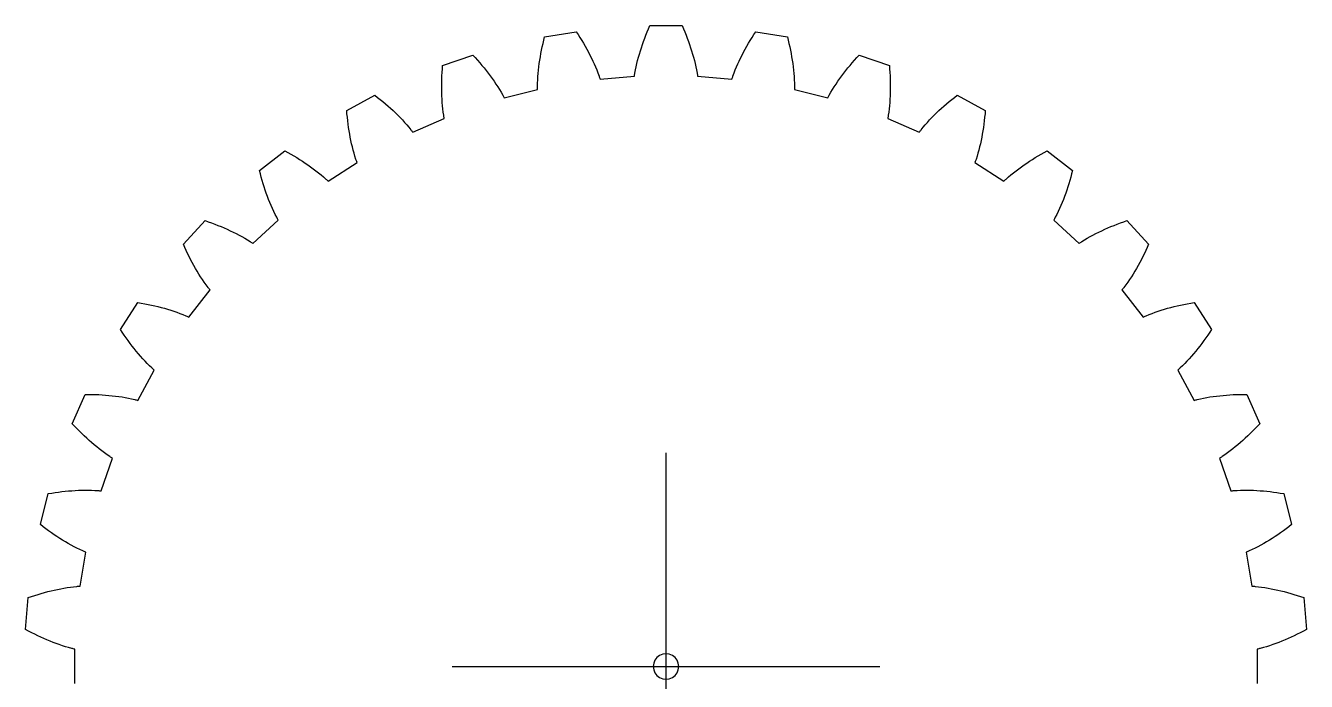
# Model space of a CAD drawing. Extents: x 0 to 50.3, y 0 to 50.3.
# Drawn here: x 0 to 50.3, y 24.6 to 50.3 of the extents above; entities that cross this region are included whole.
import ezdxf

# ---------------------------------------------------------------- set-up
doc = ezdxf.new("R2010")
doc.units = 0

msp = doc.modelspace()

# ---------------------------------------------------------------- linework, layer by layer
for p, q in [((24.46884, 50.17053), (24.52282, 50.29445)), ((24.52282, 50.29445), (25.77948, 50.29445)), ((25.77948, 50.29445), (25.83346, 50.17053)), ((20.32909, 49.5861), (20.36009, 49.71699)), ((20.36009, 49.71699), (20.39294, 49.84811)), ((20.39294, 49.84811), (21.63246, 50.05495)), ((21.63246, 50.05495), (21.70611, 49.9416)), ((21.70611, 49.9416), (21.77793, 49.82787)), ((21.77793, 49.82787), (21.84791, 49.71376)), ((24.2718, 49.67417), (24.31816, 49.79833)), ((24.31816, 49.79833), (24.36647, 49.92245)), ((24.36647, 49.92245), (24.41671, 50.04652)), ((24.41671, 50.04652), (24.46884, 50.17053)), ((25.83346, 50.17053), (25.88559, 50.04652)), ((25.88559, 50.04652), (25.93583, 49.92245)), ((25.93583, 49.92245), (25.98415, 49.79833)), ((25.98415, 49.79833), (26.0305, 49.67417)), ((28.4544, 49.71376), (28.52437, 49.82787)), ((28.52437, 49.82787), (28.5962, 49.9416)), ((28.5962, 49.9416), (28.66984, 50.05495)), ((28.66984, 50.05495), (29.90936, 49.84811)), ((29.90936, 49.84811), (29.94221, 49.71699)), ((29.94221, 49.71699), (29.97322, 49.5861)), ((20.24744, 49.19497), (20.27273, 49.32507)), ((20.27273, 49.32507), (20.29995, 49.45545)), ((20.29995, 49.45545), (20.32909, 49.5861)), ((21.84791, 49.71376), (21.91599, 49.59928)), ((21.91599, 49.59928), (21.98215, 49.48444)), ((21.98215, 49.48444), (22.04634, 49.36924)), ((22.04634, 49.36924), (22.10851, 49.25369)), ((22.10851, 49.25369), (22.1686, 49.13779)), ((24.10693, 49.17735), (24.14495, 49.30155)), ((24.14495, 49.30155), (24.18515, 49.42576)), ((24.18515, 49.42576), (24.22745, 49.54997)), ((24.22745, 49.54997), (24.2718, 49.67417)), ((26.0305, 49.67417), (26.07485, 49.54997)), ((26.07485, 49.54997), (26.11715, 49.42576)), ((26.11715, 49.42576), (26.15735, 49.30155)), ((26.15735, 49.30155), (26.19537, 49.17735)), ((28.1337, 49.13779), (28.19379, 49.25369)), ((28.19379, 49.25369), (28.25596, 49.36924)), ((28.25596, 49.36924), (28.32015, 49.48444)), ((28.32015, 49.48444), (28.38631, 49.59928)), ((28.38631, 49.59928), (28.4544, 49.71376)), ((29.97322, 49.5861), (30.00235, 49.45545)), ((30.00235, 49.45545), (30.02958, 49.32507)), ((30.02958, 49.32507), (30.05486, 49.19497)), ((16.38203, 48.59336), (16.39285, 48.7281)), ((16.39285, 48.7281), (17.58142, 49.13614)), ((17.58142, 49.13614), (17.67272, 49.03645)), ((17.67272, 49.03645), (17.76228, 48.93609)), ((17.76228, 48.93609), (17.85009, 48.83506)), ((17.85009, 48.83506), (17.93609, 48.73335)), ((17.93609, 48.73335), (18.02025, 48.63097)), ((20.16659, 48.67779), (20.18365, 48.80656)), ((20.18365, 48.80656), (20.20285, 48.93569)), ((20.20285, 48.93569), (20.22413, 49.06517)), ((20.22413, 49.06517), (20.24744, 49.19497)), ((22.1686, 49.13779), (22.22655, 49.02153)), ((22.22655, 49.02153), (22.28229, 48.90494)), ((22.28229, 48.90494), (22.33573, 48.78799)), ((22.33573, 48.78799), (22.38677, 48.6707)), ((23.97814, 48.68091), (24.00664, 48.80493)), ((24.00664, 48.80493), (24.03768, 48.92902)), ((24.03768, 48.92902), (24.07114, 49.05317)), ((24.07114, 49.05317), (24.10693, 49.17735)), ((26.19537, 49.17735), (26.23116, 49.05317)), ((26.23116, 49.05317), (26.26462, 48.92902)), ((26.26462, 48.92902), (26.29567, 48.80493)), ((26.29567, 48.80493), (26.32417, 48.68091)), ((27.91553, 48.6707), (27.96657, 48.78799)), ((27.96657, 48.78799), (28.02001, 48.90494)), ((28.02001, 48.90494), (28.07575, 49.02153)), ((28.07575, 49.02153), (28.1337, 49.13779)), ((30.05486, 49.19497), (30.07817, 49.06517)), ((30.07817, 49.06517), (30.09945, 48.93569)), ((30.09945, 48.93569), (30.11865, 48.80656)), ((30.11865, 48.80656), (30.13571, 48.67779)), ((32.28206, 48.63097), (32.36622, 48.73335)), ((32.36622, 48.73335), (32.45222, 48.83506)), ((32.45222, 48.83506), (32.54002, 48.93609)), ((32.54002, 48.93609), (32.62959, 49.03645)), ((32.62959, 49.03645), (32.72088, 49.13614)), ((32.72088, 49.13614), (33.90945, 48.7281)), ((33.90945, 48.7281), (33.92027, 48.59336)), ((16.36036, 48.19241), (16.36576, 48.32549)), ((16.36576, 48.32549), (16.37299, 48.45915)), ((16.37299, 48.45915), (16.38203, 48.59336)), ((18.02025, 48.63097), (18.10252, 48.5279)), ((18.10252, 48.5279), (18.18286, 48.42416)), ((18.18286, 48.42416), (18.26121, 48.31973)), ((18.26121, 48.31973), (18.3375, 48.2146)), ((18.3375, 48.2146), (18.41167, 48.10877)), ((20.12127, 48.16692), (20.12896, 48.29394)), ((20.12896, 48.29394), (20.13916, 48.42145)), ((20.13916, 48.42145), (20.15173, 48.54941)), ((20.15173, 48.54941), (20.16659, 48.67779)), ((22.38677, 48.6707), (22.4353, 48.55306)), ((22.4353, 48.55306), (22.48115, 48.43507)), ((22.48115, 48.43507), (22.52416, 48.3167)), ((22.52416, 48.3167), (22.53443, 48.28705)), ((22.53443, 48.28705), (22.54451, 48.25738)), ((22.54451, 48.25738), (22.55439, 48.22768)), ((22.55439, 48.22768), (22.56406, 48.19795)), ((22.56406, 48.19795), (23.90958, 48.30944)), ((23.90958, 48.30944), (23.91423, 48.34036)), ((23.91423, 48.34036), (23.91908, 48.37128)), ((23.91908, 48.37128), (23.92414, 48.40221)), ((23.92414, 48.40221), (23.92939, 48.43314)), ((23.92939, 48.43314), (23.95233, 48.55697)), ((23.95233, 48.55697), (23.97814, 48.68091)), ((26.32417, 48.68091), (26.34998, 48.55697)), ((26.34998, 48.55697), (26.37291, 48.43314)), ((26.37291, 48.43314), (26.37817, 48.40221)), ((26.37817, 48.40221), (26.38322, 48.37128)), ((26.38322, 48.37128), (26.38808, 48.34036)), ((26.38808, 48.34036), (26.39272, 48.30944)), ((26.39272, 48.30944), (27.73825, 48.19795)), ((27.73825, 48.19795), (27.74791, 48.22768)), ((27.74791, 48.22768), (27.75779, 48.25738)), ((27.75779, 48.25738), (27.76787, 48.28705)), ((27.76787, 48.28705), (27.77815, 48.3167)), ((27.77815, 48.3167), (27.82115, 48.43507)), ((27.82115, 48.43507), (27.86701, 48.55306)), ((27.86701, 48.55306), (27.91553, 48.6707)), ((30.13571, 48.67779), (30.15057, 48.54941)), ((30.15057, 48.54941), (30.16315, 48.42145)), ((30.16315, 48.42145), (30.17334, 48.29394)), ((30.17334, 48.29394), (30.18104, 48.16692)), ((31.89063, 48.10877), (31.9648, 48.2146)), ((31.9648, 48.2146), (32.04109, 48.31973)), ((32.04109, 48.31973), (32.11944, 48.42416)), ((32.11944, 48.42416), (32.19978, 48.5279)), ((32.19978, 48.5279), (32.28206, 48.63097)), ((33.92027, 48.59336), (33.92931, 48.45915)), ((33.92931, 48.45915), (33.93654, 48.32549)), ((33.93654, 48.32549), (33.94194, 48.19241)), ((16.35521, 47.92805), (16.35684, 48.05992)), ((16.35554, 47.79684), (16.35521, 47.92805)), ((16.35785, 47.6663), (16.35554, 47.79684)), ((16.35684, 48.05992), (16.36036, 48.19241)), ((18.41167, 48.10877), (18.48363, 48.00221)), ((18.48363, 48.00221), (18.55328, 47.89493)), ((18.55328, 47.89493), (18.62051, 47.78688)), ((18.62051, 47.78688), (18.68516, 47.67804)), ((18.80596, 47.4578), (20.11479, 47.78924)), ((20.11387, 47.88313), (20.11397, 47.91451)), ((20.11398, 47.85179), (20.11387, 47.88313)), ((20.11397, 47.91451), (20.11621, 48.04043)), ((20.11428, 47.82049), (20.11398, 47.85179)), ((20.11479, 47.78924), (20.11428, 47.82049)), ((20.11621, 48.04043), (20.12127, 48.16692)), ((30.18104, 48.16692), (30.1861, 48.04043)), ((30.1861, 48.04043), (30.18834, 47.91451)), ((30.18802, 47.82049), (30.18752, 47.78924)), ((30.18752, 47.78924), (31.49634, 47.4578)), ((30.18833, 47.85179), (30.18802, 47.82049)), ((30.18843, 47.88313), (30.18833, 47.85179)), ((30.18834, 47.91451), (30.18843, 47.88313)), ((31.61714, 47.67804), (31.68179, 47.78688)), ((31.68179, 47.78688), (31.74902, 47.89493)), ((31.74902, 47.89493), (31.81867, 48.00221)), ((31.81867, 48.00221), (31.89063, 48.10877)), ((33.94194, 48.19241), (33.94547, 48.05992)), ((33.94677, 47.79684), (33.94445, 47.6663)), ((33.94547, 48.05992), (33.94709, 47.92805)), ((33.94709, 47.92805), (33.94677, 47.79684)), ((12.63166, 46.96497), (13.73686, 47.56308)), ((13.73686, 47.56308), (13.84332, 47.47978)), ((13.84332, 47.47978), (13.94819, 47.39553)), ((13.94819, 47.39553), (14.05142, 47.31033)), ((14.05142, 47.31033), (14.15299, 47.22416)), ((14.15299, 47.22416), (14.25285, 47.13702)), ((16.36221, 47.53648), (16.35785, 47.6663)), ((16.36869, 47.40741), (16.36221, 47.53648)), ((16.37735, 47.27913), (16.36869, 47.40741)), ((16.38828, 47.15168), (16.37735, 47.27913)), ((18.68516, 47.67804), (18.74706, 47.56836)), ((18.74706, 47.56836), (18.76208, 47.54081)), ((18.76208, 47.54081), (18.77691, 47.5132)), ((18.77691, 47.5132), (18.79153, 47.48553)), ((18.79153, 47.48553), (18.80596, 47.4578)), ((31.49634, 47.4578), (31.51077, 47.48553)), ((31.51077, 47.48553), (31.5254, 47.5132)), ((31.5254, 47.5132), (31.54022, 47.54081)), ((31.54022, 47.54081), (31.55524, 47.56836)), ((31.55524, 47.56836), (31.61714, 47.67804)), ((33.92496, 47.27913), (33.91402, 47.15168)), ((33.93361, 47.40741), (33.92496, 47.27913)), ((33.94009, 47.53648), (33.93361, 47.40741)), ((33.94445, 47.6663), (33.94009, 47.53648)), ((36.04945, 47.13702), (36.14932, 47.22416)), ((36.14932, 47.22416), (36.25088, 47.31033)), ((36.25088, 47.31033), (36.35412, 47.39553)), ((36.35412, 47.39553), (36.45898, 47.47978)), ((36.45898, 47.47978), (36.56544, 47.56308)), ((36.56544, 47.56308), (37.67064, 46.96497)), ((12.64317, 46.83029), (12.63166, 46.96497)), ((12.65634, 46.69642), (12.64317, 46.83029)), ((14.25285, 47.13702), (14.35097, 47.04891)), ((14.35097, 47.04891), (14.44729, 46.9598)), ((14.44729, 46.9598), (14.54176, 46.86969)), ((14.54176, 46.86969), (14.63431, 46.77855)), ((14.63431, 46.77855), (14.72489, 46.68637)), ((16.4016, 47.02512), (16.38828, 47.15168)), ((16.41742, 46.89952), (16.4016, 47.02512)), ((16.43594, 46.77496), (16.41742, 46.89952)), ((16.44101, 46.74399), (16.43594, 46.77496)), ((16.44627, 46.71309), (16.44101, 46.74399)), ((16.45172, 46.68227), (16.44627, 46.71309)), ((33.85603, 46.71309), (33.85058, 46.68227)), ((33.86129, 46.74399), (33.85603, 46.71309)), ((33.86636, 46.77496), (33.86129, 46.74399)), ((33.88488, 46.89952), (33.86636, 46.77496)), ((33.90071, 47.02512), (33.88488, 46.89952)), ((33.91402, 47.15168), (33.90071, 47.02512)), ((35.57741, 46.68637), (35.66799, 46.77855)), ((35.66799, 46.77855), (35.76055, 46.86969)), ((35.76055, 46.86969), (35.85502, 46.9598)), ((35.85502, 46.9598), (35.95134, 47.04891)), ((35.95134, 47.04891), (36.04945, 47.13702)), ((37.65913, 46.83029), (37.64596, 46.69642)), ((37.67064, 46.96497), (37.65913, 46.83029)), ((12.67121, 46.5634), (12.65634, 46.69642)), ((12.68779, 46.43124), (12.67121, 46.5634)), ((12.70612, 46.29998), (12.68779, 46.43124)), ((12.72622, 46.16964), (12.70612, 46.29998)), ((14.72489, 46.68637), (14.81341, 46.59312)), ((14.81341, 46.59312), (14.89977, 46.49876)), ((14.89977, 46.49876), (14.98386, 46.40325)), ((14.98386, 46.40325), (15.06555, 46.30653)), ((15.06555, 46.30653), (15.14465, 46.20854)), ((15.14465, 46.20854), (15.164, 46.18384)), ((15.22095, 46.10918), (16.45737, 46.65153)), ((16.45737, 46.65153), (16.45172, 46.68227)), ((33.85058, 46.68227), (33.84493, 46.65153)), ((33.84493, 46.65153), (35.08135, 46.10918)), ((35.1383, 46.18384), (35.15765, 46.20854)), ((35.15765, 46.20854), (35.23676, 46.30653)), ((35.23676, 46.30653), (35.31844, 46.40325)), ((35.31844, 46.40325), (35.40254, 46.49876)), ((35.40254, 46.49876), (35.4889, 46.59312)), ((35.4889, 46.59312), (35.57741, 46.68637)), ((37.59618, 46.29998), (37.57608, 46.16964)), ((37.61451, 46.43124), (37.59618, 46.29998)), ((37.63109, 46.5634), (37.61451, 46.43124)), ((37.64596, 46.69642), (37.63109, 46.5634)), ((12.74814, 46.04027), (12.72622, 46.16964)), ((12.77191, 45.9119), (12.74814, 46.04027)), ((12.79758, 45.78456), (12.77191, 45.9119)), ((12.82521, 45.65832), (12.79758, 45.78456)), ((15.164, 46.18384), (15.18317, 46.15904)), ((15.18317, 46.15904), (15.20215, 46.13416)), ((15.20215, 46.13416), (15.22095, 46.10918)), ((35.08135, 46.10918), (35.10015, 46.13416)), ((35.10015, 46.13416), (35.11913, 46.15904)), ((35.11913, 46.15904), (35.1383, 46.18384)), ((37.50472, 45.78456), (37.47709, 45.65832)), ((37.53039, 45.9119), (37.50472, 45.78456)), ((37.55416, 46.04027), (37.53039, 45.9119)), ((37.57608, 46.16964), (37.55416, 46.04027)), ((9.21197, 44.60682), (10.20366, 45.37868)), ((10.20366, 45.37868), (10.32237, 45.31404)), ((10.32237, 45.31404), (10.43967, 45.2482)), ((10.43967, 45.2482), (10.55552, 45.18115)), ((12.85487, 45.53321), (12.82521, 45.65832)), ((12.88663, 45.4093), (12.85487, 45.53321)), ((12.92059, 45.28666), (12.88663, 45.4093)), ((12.95688, 45.16538), (12.92059, 45.28666)), ((37.38171, 45.28666), (37.34543, 45.16538)), ((37.41568, 45.4093), (37.38171, 45.28666)), ((37.44744, 45.53321), (37.41568, 45.4093)), ((37.47709, 45.65832), (37.44744, 45.53321)), ((39.74678, 45.18115), (39.86263, 45.2482)), ((39.86263, 45.2482), (39.97993, 45.31404)), ((39.97993, 45.31404), (40.09865, 45.37868)), ((40.09865, 45.37868), (41.09033, 44.60682)), ((10.55552, 45.18115), (10.66989, 45.11287)), ((10.66989, 45.11287), (10.78273, 45.04336)), ((10.78273, 45.04336), (10.89402, 44.9726)), ((10.89402, 44.9726), (11.00369, 44.90056)), ((11.00369, 44.90056), (11.1117, 44.82723)), ((11.1117, 44.82723), (11.218, 44.75257)), ((11.218, 44.75257), (11.32251, 44.67655)), ((11.9068, 44.18889), (13.0371, 44.92734)), ((12.99564, 45.04556), (12.95688, 45.16538)), ((13.00574, 45.01585), (12.99564, 45.04556)), ((13.01602, 44.98624), (13.00574, 45.01585)), ((13.02647, 44.95674), (13.01602, 44.98624)), ((13.0371, 44.92734), (13.02647, 44.95674)), ((37.27584, 44.95674), (37.26521, 44.92734)), ((37.26521, 44.92734), (38.3955, 44.18889)), ((37.28629, 44.98624), (37.27584, 44.95674)), ((37.29656, 45.01585), (37.28629, 44.98624)), ((37.30666, 45.04556), (37.29656, 45.01585)), ((37.34543, 45.16538), (37.30666, 45.04556)), ((38.97979, 44.67655), (39.08431, 44.75257)), ((39.08431, 44.75257), (39.1906, 44.82723)), ((39.1906, 44.82723), (39.29862, 44.90056)), ((39.29862, 44.90056), (39.40829, 44.9726)), ((39.40829, 44.9726), (39.51957, 45.04336)), ((39.51957, 45.04336), (39.63241, 45.11287)), ((39.63241, 45.11287), (39.74678, 45.18115)), ((9.24549, 44.47587), (9.21197, 44.60682)), ((9.28052, 44.34599), (9.24549, 44.47587)), ((9.31708, 44.21723), (9.28052, 44.34599)), ((9.35519, 44.0896), (9.31708, 44.21723)), ((11.32251, 44.67655), (11.42517, 44.59914)), ((11.42517, 44.59914), (11.52588, 44.52028)), ((11.52588, 44.52028), (11.62455, 44.43991)), ((11.62455, 44.43991), (11.72104, 44.35797)), ((11.72104, 44.35797), (11.8152, 44.27433)), ((11.8152, 44.27433), (11.83835, 44.25315)), ((11.83835, 44.25315), (11.86133, 44.23185)), ((11.86133, 44.23185), (11.88416, 44.21043)), ((11.88416, 44.21043), (11.9068, 44.18889)), ((38.3955, 44.18889), (38.41815, 44.21043)), ((38.41815, 44.21043), (38.44097, 44.23185)), ((38.44097, 44.23185), (38.46396, 44.25315)), ((38.46396, 44.25315), (38.48711, 44.27433)), ((38.48711, 44.27433), (38.58126, 44.35797)), ((38.58126, 44.35797), (38.67775, 44.43991)), ((38.67775, 44.43991), (38.77642, 44.52028)), ((38.77642, 44.52028), (38.87713, 44.59914)), ((38.87713, 44.59914), (38.97979, 44.67655)), ((40.98522, 44.21723), (40.94711, 44.0896)), ((41.02178, 44.34599), (40.98522, 44.21723)), ((41.05681, 44.47587), (41.02178, 44.34599)), ((41.09033, 44.60682), (41.05681, 44.47587)), ((9.39487, 43.96315), (9.35519, 44.0896)), ((9.43615, 43.8379), (9.39487, 43.96315)), ((9.47906, 43.7139), (9.43615, 43.8379)), ((9.52364, 43.59119), (9.47906, 43.7139)), ((40.82324, 43.7139), (40.77866, 43.59119)), ((40.86615, 43.8379), (40.82324, 43.7139)), ((40.90743, 43.96315), (40.86615, 43.8379)), ((40.94711, 44.0896), (40.90743, 43.96315)), ((9.56992, 43.46982), (9.52364, 43.59119)), ((9.61795, 43.34984), (9.56992, 43.46982)), ((9.66779, 43.23132), (9.61795, 43.34984)), ((9.71952, 43.11433), (9.66779, 43.23132)), ((40.63451, 43.23132), (40.58279, 43.11433)), ((40.68435, 43.34984), (40.63451, 43.23132)), ((40.73238, 43.46982), (40.68435, 43.34984)), ((40.77866, 43.59119), (40.73238, 43.46982)), ((9.7732, 42.99895), (9.71952, 43.11433)), ((9.82896, 42.8853), (9.7732, 42.99895)), ((9.88692, 42.77349), (9.82896, 42.8853)), ((9.90177, 42.74585), (9.88692, 42.77349)), ((9.91678, 42.71834), (9.90177, 42.74585)), ((9.93194, 42.69096), (9.91678, 42.71834)), ((9.94726, 42.66371), (9.93194, 42.69096)), ((40.37036, 42.69096), (40.35504, 42.66371)), ((40.38553, 42.71834), (40.37036, 42.69096)), ((40.40053, 42.74585), (40.38553, 42.71834)), ((40.41539, 42.77349), (40.40053, 42.74585)), ((40.47334, 42.8853), (40.41539, 42.77349)), ((40.5291, 42.99895), (40.47334, 42.8853)), ((40.58279, 43.11433), (40.5291, 42.99895)), ((6.22707, 41.71797), (7.07818, 42.64252)), ((7.07818, 42.64252), (7.20592, 42.59831)), ((7.20592, 42.59831), (7.33245, 42.55267)), ((7.33245, 42.55267), (7.45776, 42.5056)), ((7.45776, 42.5056), (7.5818, 42.45709)), ((7.5818, 42.45709), (7.70455, 42.4071)), ((7.70455, 42.4071), (7.82596, 42.35561)), ((7.82596, 42.35561), (7.94599, 42.30261)), ((7.94599, 42.30261), (8.0646, 42.24806)), ((8.0646, 42.24806), (8.18174, 42.19191)), ((8.18174, 42.19191), (8.29734, 42.13413)), ((8.95393, 41.74929), (9.94726, 42.66371)), ((40.35504, 42.66371), (41.34837, 41.74929)), ((42.00496, 42.13413), (42.12056, 42.19191)), ((42.12056, 42.19191), (42.2377, 42.24806)), ((42.2377, 42.24806), (42.35631, 42.30261)), ((42.35631, 42.30261), (42.47634, 42.35561)), ((42.47634, 42.35561), (42.59775, 42.4071)), ((42.59775, 42.4071), (42.7205, 42.45709)), ((42.7205, 42.45709), (42.84454, 42.5056)), ((42.84454, 42.5056), (42.96985, 42.55267)), ((42.96985, 42.55267), (43.09639, 42.59831)), ((43.09639, 42.59831), (43.22412, 42.64252)), ((43.22412, 42.64252), (44.07524, 41.71797)), ((6.28168, 41.59432), (6.22707, 41.71797)), ((8.29734, 42.13413), (8.41134, 42.07467)), ((8.41134, 42.07467), (8.52366, 42.01347)), ((8.52366, 42.01347), (8.63421, 41.95044)), ((8.63421, 41.95044), (8.74287, 41.88549)), ((8.74287, 41.88549), (8.84951, 41.81849)), ((8.84951, 41.81849), (8.87583, 41.80141)), ((8.87583, 41.80141), (8.90201, 41.78418)), ((8.90201, 41.78418), (8.92805, 41.76681)), ((8.92805, 41.76681), (8.95393, 41.74929)), ((41.34837, 41.74929), (41.37426, 41.76681)), ((41.37426, 41.76681), (41.40029, 41.78418)), ((41.40029, 41.78418), (41.42647, 41.80141)), ((41.42647, 41.80141), (41.45279, 41.81849)), ((41.45279, 41.81849), (41.55943, 41.88549)), ((41.55943, 41.88549), (41.66809, 41.95044)), ((41.66809, 41.95044), (41.77864, 42.01347)), ((41.77864, 42.01347), (41.89096, 42.07467)), ((41.89096, 42.07467), (42.00496, 42.13413)), ((44.07524, 41.71797), (44.02062, 41.59432)), ((6.33761, 41.47198), (6.28168, 41.59432)), ((6.39486, 41.35099), (6.33761, 41.47198)), ((6.45346, 41.23138), (6.39486, 41.35099)), ((6.51341, 41.11318), (6.45346, 41.23138)), ((43.84884, 41.23138), (43.78889, 41.11318)), ((43.90744, 41.35099), (43.84884, 41.23138)), ((43.96469, 41.47198), (43.90744, 41.35099)), ((44.02062, 41.59432), (43.96469, 41.47198)), ((6.57475, 40.99643), (6.51341, 41.11318)), ((6.63748, 40.88119), (6.57475, 40.99643)), ((6.70165, 40.76749), (6.63748, 40.88119)), ((6.76727, 40.65539), (6.70165, 40.76749)), ((43.60066, 40.76749), (43.53503, 40.65539)), ((43.66482, 40.88119), (43.60066, 40.76749)), ((43.72756, 40.99643), (43.66482, 40.88119)), ((43.78889, 41.11318), (43.72756, 40.99643)), ((6.8344, 40.54496), (6.76727, 40.65539)), ((6.90307, 40.43626), (6.8344, 40.54496)), ((6.97334, 40.32937), (6.90307, 40.43626)), ((7.04529, 40.22441), (6.97334, 40.32937)), ((7.11899, 40.12148), (7.04529, 40.22441)), ((43.25702, 40.22441), (43.18331, 40.12148)), ((43.32896, 40.32937), (43.25702, 40.22441)), ((43.39923, 40.43626), (43.32896, 40.32937)), ((43.46791, 40.54496), (43.39923, 40.43626)), ((43.53503, 40.65539), (43.46791, 40.54496)), ((6.44288, 38.85694), (7.27215, 39.92239)), ((7.19456, 40.02074), (7.11899, 40.12148)), ((7.21376, 39.99592), (7.19456, 40.02074)), ((7.23309, 39.97125), (7.21376, 39.99592)), ((7.25255, 39.94674), (7.23309, 39.97125)), ((7.27215, 39.92239), (7.25255, 39.94674)), ((43.04975, 39.94674), (43.03015, 39.92239)), ((43.03015, 39.92239), (43.85942, 38.85694)), ((43.06921, 39.97125), (43.04975, 39.94674)), ((43.08854, 39.99592), (43.06921, 39.97125)), ((43.10774, 40.02074), (43.08854, 39.99592)), ((43.18331, 40.12148), (43.10774, 40.02074)), ((3.75836, 38.37722), (4.44569, 39.42925)), ((4.44569, 39.42925), (4.57896, 39.40666)), ((4.57896, 39.40666), (4.71128, 39.38248)), ((4.71128, 39.38248), (4.84263, 39.35668)), ((4.84263, 39.35668), (4.97296, 39.32924)), ((4.97296, 39.32924), (5.10226, 39.30013)), ((5.10226, 39.30013), (5.23049, 39.26934)), ((5.23049, 39.26934), (5.35761, 39.23681)), ((5.35761, 39.23681), (5.48358, 39.20252)), ((5.48358, 39.20252), (5.60836, 39.16642)), ((44.69394, 39.16642), (44.81872, 39.20252)), ((44.81872, 39.20252), (44.94469, 39.23681)), ((44.94469, 39.23681), (45.07181, 39.26934)), ((45.07181, 39.26934), (45.20004, 39.30013)), ((45.20004, 39.30013), (45.32934, 39.32924)), ((45.32934, 39.32924), (45.45968, 39.35668)), ((45.45968, 39.35668), (45.59102, 39.38248)), ((45.59102, 39.38248), (45.72334, 39.40666)), ((45.72334, 39.40666), (45.85662, 39.42925)), ((45.85662, 39.42925), (46.54394, 38.37722)), ((5.60836, 39.16642), (5.7319, 39.12846)), ((5.7319, 39.12846), (5.85413, 39.08858)), ((5.85413, 39.08858), (5.97499, 39.04669)), ((5.97499, 39.04669), (6.09441, 39.00272)), ((6.09441, 39.00272), (6.21228, 38.95654)), ((6.21228, 38.95654), (6.32849, 38.90801)), ((6.32849, 38.90801), (6.35726, 38.89549)), ((6.35726, 38.89549), (6.38592, 38.88281)), ((6.38592, 38.88281), (6.41446, 38.86996)), ((6.41446, 38.86996), (6.44288, 38.85694)), ((43.85942, 38.85694), (43.88784, 38.86996)), ((43.88784, 38.86996), (43.91638, 38.88281)), ((43.91638, 38.88281), (43.94504, 38.89549)), ((43.94504, 38.89549), (43.97382, 38.90801)), ((43.97382, 38.90801), (44.09002, 38.95654)), ((44.09002, 38.95654), (44.2079, 39.00272)), ((44.2079, 39.00272), (44.32731, 39.04669)), ((44.32731, 39.04669), (44.44817, 39.08858)), ((44.44817, 39.08858), (44.57041, 39.12846)), ((44.57041, 39.12846), (44.69394, 39.16642)), ((3.83258, 38.26424), (3.75836, 38.37722)), ((3.90788, 38.15278), (3.83258, 38.26424)), ((46.46972, 38.26424), (46.39442, 38.15278)), ((46.54394, 38.37722), (46.46972, 38.26424)), ((3.98427, 38.04286), (3.90788, 38.15278)), ((4.06175, 37.93453), (3.98427, 38.04286)), ((4.14035, 37.82781), (4.06175, 37.93453)), ((4.22006, 37.72275), (4.14035, 37.82781)), ((4.30091, 37.6194), (4.22006, 37.72275)), ((46.08225, 37.72275), (46.0014, 37.6194)), ((46.16196, 37.82781), (46.08225, 37.72275)), ((46.24055, 37.93453), (46.16196, 37.82781)), ((46.31803, 38.04286), (46.24055, 37.93453)), ((46.39442, 38.15278), (46.31803, 38.04286)), ((4.38291, 37.51781), (4.30091, 37.6194)), ((4.46609, 37.41805), (4.38291, 37.51781)), ((4.55048, 37.32017), (4.46609, 37.41805)), ((4.6361, 37.22425), (4.55048, 37.32017)), ((4.72301, 37.13039), (4.6361, 37.22425)), ((45.6662, 37.22425), (45.57929, 37.13039)), ((45.75183, 37.32017), (45.6662, 37.22425)), ((45.83621, 37.41805), (45.75183, 37.32017)), ((45.91939, 37.51781), (45.83621, 37.41805)), ((46.0014, 37.6194), (45.91939, 37.51781)), ((4.44214, 35.59073), (5.08473, 36.77814)), ((4.81125, 37.0387), (4.72301, 37.13039)), ((4.90089, 36.94931), (4.81125, 37.0387)), ((4.99201, 36.86238), (4.90089, 36.94931)), ((5.01503, 36.84106), (4.99201, 36.86238)), ((5.03816, 36.81991), (5.01503, 36.84106)), ((5.06139, 36.79893), (5.03816, 36.81991)), ((5.08473, 36.77814), (5.06139, 36.79893)), ((45.24091, 36.79893), (45.21757, 36.77814)), ((45.21757, 36.77814), (45.86017, 35.59073)), ((45.26414, 36.81991), (45.24091, 36.79893)), ((45.28727, 36.84106), (45.26414, 36.81991)), ((45.31029, 36.86238), (45.28727, 36.84106)), ((45.40141, 36.94931), (45.31029, 36.86238)), ((45.49105, 37.0387), (45.40141, 36.94931)), ((45.57929, 37.13039), (45.49105, 37.0387)), ((1.87319, 34.67569), (2.37798, 35.82651)), ((2.37798, 35.82651), (2.51316, 35.82616)), ((2.51316, 35.82616), (2.64766, 35.82409)), ((2.64766, 35.82409), (2.78146, 35.82026)), ((2.78146, 35.82026), (2.91453, 35.81464)), ((2.91453, 35.81464), (3.04686, 35.80722)), ((3.04686, 35.80722), (3.17841, 35.79795)), ((3.17841, 35.79795), (3.30915, 35.78679)), ((3.30915, 35.78679), (3.43904, 35.7737)), ((3.43904, 35.7737), (3.56806, 35.75864)), ((3.56806, 35.75864), (3.69616, 35.74153)), ((3.69616, 35.74153), (3.82329, 35.7223)), ((3.82329, 35.7223), (3.9494, 35.70088)), ((3.9494, 35.70088), (4.07442, 35.67716)), ((4.07442, 35.67716), (4.19829, 35.65101)), ((46.10401, 35.65101), (46.22788, 35.67716)), ((46.22788, 35.67716), (46.3529, 35.70088)), ((46.3529, 35.70088), (46.47901, 35.7223)), ((46.47901, 35.7223), (46.60614, 35.74153)), ((46.60614, 35.74153), (46.73424, 35.75864)), ((46.73424, 35.75864), (46.86326, 35.7737)), ((46.86326, 35.7737), (46.99316, 35.78679)), ((46.99316, 35.78679), (47.1239, 35.79795)), ((47.1239, 35.79795), (47.25544, 35.80722)), ((47.25544, 35.80722), (47.38777, 35.81464)), ((47.38777, 35.81464), (47.52085, 35.82026)), ((47.52085, 35.82026), (47.65465, 35.82409)), ((47.65465, 35.82409), (47.78914, 35.82616)), ((47.78914, 35.82616), (47.92432, 35.82651)), ((47.92432, 35.82651), (48.42911, 34.67569)), ((4.19829, 35.65101), (4.3209, 35.62228)), ((4.3209, 35.62228), (4.35134, 35.61466)), ((4.35134, 35.61466), (4.3817, 35.60687)), ((4.3817, 35.60687), (4.41196, 35.59889)), ((4.41196, 35.59889), (4.44214, 35.59073)), ((45.86017, 35.59073), (45.89034, 35.59889)), ((45.89034, 35.59889), (45.9206, 35.60687)), ((45.9206, 35.60687), (45.95096, 35.61466)), ((45.95096, 35.61466), (45.9814, 35.62228)), ((45.9814, 35.62228), (46.10401, 35.65101)), ((1.96499, 34.57648), (1.87319, 34.67569)), ((48.42911, 34.67569), (48.33731, 34.57648)), ((2.05761, 34.47893), (1.96499, 34.57648)), ((2.15105, 34.38308), (2.05761, 34.47893)), ((2.24531, 34.28898), (2.15105, 34.38308)), ((2.3404, 34.19665), (2.24531, 34.28898)), ((2.43631, 34.10614), (2.3404, 34.19665)), ((47.96191, 34.19665), (47.86599, 34.10614)), ((48.05699, 34.28898), (47.96191, 34.19665)), ((48.15125, 34.38308), (48.05699, 34.28898)), ((48.24469, 34.47893), (48.15125, 34.38308)), ((48.33731, 34.57648), (48.24469, 34.47893)), ((2.53307, 34.01751), (2.43631, 34.10614)), ((2.63067, 33.93081), (2.53307, 34.01751)), ((2.72914, 33.84609), (2.63067, 33.93081)), ((2.82849, 33.76344), (2.72914, 33.84609)), ((2.92874, 33.68292), (2.82849, 33.76344)), ((3.02991, 33.60465), (2.92874, 33.68292)), ((47.37357, 33.68292), (47.2724, 33.60465)), ((47.47381, 33.76344), (47.37357, 33.68292)), ((47.57316, 33.84609), (47.47381, 33.76344)), ((47.67163, 33.93081), (47.57316, 33.84609)), ((47.76923, 34.01751), (47.67163, 33.93081)), ((47.86599, 34.10614), (47.76923, 34.01751)), ((3.00628, 32.03975), (3.44467, 33.31674)), ((3.13203, 33.52873), (3.02991, 33.60465)), ((3.23516, 33.45531), (3.13203, 33.52873)), ((3.33935, 33.38457), (3.23516, 33.45531)), ((3.36557, 33.36732), (3.33935, 33.38457)), ((3.39186, 33.35027), (3.36557, 33.36732)), ((3.41823, 33.3334), (3.39186, 33.35027)), ((3.44467, 33.31674), (3.41823, 33.3334)), ((25.15115, 16.76743), (25.15115, 33.53487)), ((46.88407, 33.3334), (46.85763, 33.31674)), ((46.85763, 33.31674), (47.29602, 32.03975)), ((46.91044, 33.35027), (46.88407, 33.3334)), ((46.93673, 33.36732), (46.91044, 33.35027)), ((46.96295, 33.38457), (46.93673, 33.36732)), ((47.06714, 33.45531), (46.96295, 33.38457)), ((47.17027, 33.52873), (47.06714, 33.45531)), ((47.2724, 33.60465), (47.17027, 33.52873)), ((0.62298, 30.71436), (0.93147, 31.93257)), ((0.93147, 31.93257), (1.06486, 31.95448)), ((1.06486, 31.95448), (1.19787, 31.97457)), ((1.19787, 31.97457), (1.33047, 31.99281)), ((1.33047, 31.99281), (1.46266, 32.00918)), ((1.46266, 32.00918), (1.5944, 32.02364)), ((1.5944, 32.02364), (1.72568, 32.03615)), ((1.72568, 32.03615), (1.85647, 32.04666)), ((1.85647, 32.04666), (1.98675, 32.05513)), ((1.98675, 32.05513), (2.11649, 32.0615)), ((2.11649, 32.0615), (2.24566, 32.06571)), ((2.24566, 32.06571), (2.37422, 32.06767)), ((2.37422, 32.06767), (2.50213, 32.0673)), ((2.50213, 32.0673), (2.62936, 32.06449)), ((2.62936, 32.06449), (2.75584, 32.05908)), ((2.75584, 32.05908), (2.88151, 32.05092)), ((2.88151, 32.05092), (2.91279, 32.04842)), ((2.91279, 32.04842), (2.94401, 32.04573)), ((2.94401, 32.04573), (2.97518, 32.04284)), ((2.97518, 32.04284), (3.00628, 32.03975)), ((47.29602, 32.03975), (47.32712, 32.04284)), ((47.32712, 32.04284), (47.35829, 32.04573)), ((47.35829, 32.04573), (47.38951, 32.04842)), ((47.38951, 32.04842), (47.4208, 32.05092)), ((47.4208, 32.05092), (47.54647, 32.05908)), ((47.54647, 32.05908), (47.67294, 32.06449)), ((47.67294, 32.06449), (47.80017, 32.0673)), ((47.80017, 32.0673), (47.92808, 32.06767)), ((47.92808, 32.06767), (48.05664, 32.06571)), ((48.05664, 32.06571), (48.18581, 32.0615)), ((48.18581, 32.0615), (48.31555, 32.05513)), ((48.31555, 32.05513), (48.44583, 32.04666)), ((48.44583, 32.04666), (48.57662, 32.03615)), ((48.57662, 32.03615), (48.7079, 32.02364)), ((48.7079, 32.02364), (48.83965, 32.00918)), ((48.83965, 32.00918), (48.97183, 31.99281)), ((48.97183, 31.99281), (49.10444, 31.97457)), ((49.10444, 31.97457), (49.23744, 31.95448)), ((49.23744, 31.95448), (49.37083, 31.93257)), ((49.37083, 31.93257), (49.67932, 30.71436)), ((0.72987, 30.63161), (0.62298, 30.71436)), ((49.67932, 30.71436), (49.57244, 30.63161)), ((0.83728, 30.55064), (0.72987, 30.63161)), ((0.94522, 30.47148), (0.83728, 30.55064)), ((1.05368, 30.39417), (0.94522, 30.47148)), ((1.16267, 30.31875), (1.05368, 30.39417)), ((1.27217, 30.24527), (1.16267, 30.31875)), ((1.3822, 30.17377), (1.27217, 30.24527)), ((1.49274, 30.10432), (1.3822, 30.17377)), ((48.92011, 30.17377), (48.80956, 30.10432)), ((49.03013, 30.24527), (48.92011, 30.17377)), ((49.13964, 30.31875), (49.03013, 30.24527)), ((49.24862, 30.39417), (49.13964, 30.31875)), ((49.35708, 30.47148), (49.24862, 30.39417)), ((49.46502, 30.55064), (49.35708, 30.47148)), ((49.57244, 30.63161), (49.46502, 30.55064)), ((1.60381, 30.03696), (1.49274, 30.10432)), ((1.71541, 29.97179), (1.60381, 30.03696)), ((1.82754, 29.90887), (1.71541, 29.97179)), ((1.94021, 29.84832), (1.82754, 29.90887)), ((2.05344, 29.79024), (1.94021, 29.84832)), ((2.16725, 29.7348), (2.05344, 29.79024)), ((2.28166, 29.68217), (2.16725, 29.7348)), ((2.17448, 28.30088), (2.39671, 29.6326)), ((2.31036, 29.66948), (2.28166, 29.68217)), ((2.3391, 29.65698), (2.31036, 29.66948)), ((2.36788, 29.64469), (2.3391, 29.65698)), ((2.39671, 29.6326), (2.36788, 29.64469)), ((47.93442, 29.64469), (47.90559, 29.6326)), ((47.90559, 29.6326), (48.12782, 28.30088)), ((47.9632, 29.65698), (47.93442, 29.64469)), ((47.99194, 29.66948), (47.9632, 29.65698)), ((48.02064, 29.68217), (47.99194, 29.66948)), ((48.13505, 29.7348), (48.02064, 29.68217)), ((48.24886, 29.79024), (48.13505, 29.7348)), ((48.36209, 29.84832), (48.24886, 29.79024)), ((48.47477, 29.90887), (48.36209, 29.84832)), ((48.5869, 29.97179), (48.47477, 29.90887)), ((48.69849, 30.03696), (48.5869, 29.97179)), ((48.80956, 30.10432), (48.69849, 30.03696)), ((1.03922, 28.11844), (1.16633, 28.14824)), ((1.16633, 28.14824), (1.29325, 28.17588)), ((1.29325, 28.17588), (1.41996, 28.20129)), ((1.41996, 28.20129), (1.54645, 28.22438)), ((1.54645, 28.22438), (1.67268, 28.24507)), ((1.67268, 28.24507), (1.79863, 28.26323)), ((1.79863, 28.26323), (1.92427, 28.27872)), ((1.92427, 28.27872), (2.04957, 28.29135)), ((2.04957, 28.29135), (2.08084, 28.29403)), ((2.08084, 28.29403), (2.11208, 28.29652)), ((2.11208, 28.29652), (2.14329, 28.2988)), ((2.14329, 28.2988), (2.17448, 28.30088)), ((48.12782, 28.30088), (48.15901, 28.2988)), ((48.15901, 28.2988), (48.19022, 28.29652)), ((48.19022, 28.29652), (48.22146, 28.29403)), ((48.22146, 28.29403), (48.25273, 28.29135)), ((48.25273, 28.29135), (48.37803, 28.27872)), ((48.37803, 28.27872), (48.50367, 28.26323)), ((48.50367, 28.26323), (48.62963, 28.24507)), ((48.62963, 28.24507), (48.75586, 28.22438)), ((48.75586, 28.22438), (48.88234, 28.20129)), ((48.88234, 28.20129), (49.00905, 28.17588)), ((49.00905, 28.17588), (49.13597, 28.14824)), ((49.13597, 28.14824), (49.26308, 28.11844)), ((0.04184, 26.60128), (0.14561, 27.85365)), ((0.14561, 27.85365), (0.27358, 27.89722)), ((0.27358, 27.89722), (0.40146, 27.93893)), ((0.40146, 27.93893), (0.52925, 27.97875)), ((0.52925, 27.97875), (0.65694, 28.01665)), ((0.65694, 28.01665), (0.78451, 28.05259)), ((0.78451, 28.05259), (0.91194, 28.08654)), ((0.91194, 28.08654), (1.03922, 28.11844)), ((49.26308, 28.11844), (49.39036, 28.08654)), ((49.39036, 28.08654), (49.51779, 28.05259)), ((49.51779, 28.05259), (49.64536, 28.01665)), ((49.64536, 28.01665), (49.77305, 27.97875)), ((49.77305, 27.97875), (49.90084, 27.93893)), ((49.90084, 27.93893), (50.02873, 27.89722)), ((50.02873, 27.89722), (50.15669, 27.85365)), ((50.15669, 27.85365), (50.26046, 26.60128)), ((0.16089, 26.53725), (0.04184, 26.60128)), ((0.28016, 26.47506), (0.16089, 26.53725)), ((0.39966, 26.41475), (0.28016, 26.47506)), ((0.51937, 26.35635), (0.39966, 26.41475)), ((0.63928, 26.2999), (0.51937, 26.35635)), ((0.75938, 26.24544), (0.63928, 26.2999)), ((0.87968, 26.19303), (0.75938, 26.24544)), ((1.00015, 26.14272), (0.87968, 26.19303)), ((1.12079, 26.09456), (1.00015, 26.14272)), ((49.30216, 26.14272), (49.18152, 26.09456)), ((49.42263, 26.19303), (49.30216, 26.14272)), ((49.54292, 26.24544), (49.42263, 26.19303)), ((49.66302, 26.2999), (49.54292, 26.24544)), ((49.78294, 26.35635), (49.66302, 26.2999)), ((49.90264, 26.41475), (49.78294, 26.35635)), ((50.02214, 26.47506), (49.90264, 26.41475)), ((50.14142, 26.53725), (50.02214, 26.47506)), ((50.26046, 26.60128), (50.14142, 26.53725)), ((1.24159, 26.04864), (1.12079, 26.09456)), ((1.36255, 26.00504), (1.24159, 26.04864)), ((1.48365, 25.96386), (1.36255, 26.00504)), ((1.60489, 25.92522), (1.48365, 25.96386)), ((1.72628, 25.88926), (1.60489, 25.92522)), ((1.84779, 25.85618), (1.72628, 25.88926)), ((1.87819, 25.84838), (1.84779, 25.85618)), ((1.90859, 25.84079), (1.87819, 25.84838)), ((1.93901, 25.8334), (1.90859, 25.84079)), ((1.96943, 25.82622), (1.93901, 25.8334)), ((1.96943, 25.82622), (1.96943, 25.82622)), ((1.96943, 24.47608), (1.96943, 25.82622)), ((25.02174, 25.63411), (24.90115, 25.58416)), ((25.15115, 25.65115), (25.02174, 25.63411)), ((25.28056, 25.63411), (25.15115, 25.65115)), ((25.40115, 25.58416), (25.28056, 25.63411)), ((48.3633, 25.8334), (48.33288, 25.82622)), ((48.33288, 25.82622), (48.33288, 24.47608)), ((48.39371, 25.84079), (48.3633, 25.8334)), ((48.42412, 25.84838), (48.39371, 25.84079)), ((48.45452, 25.85618), (48.42412, 25.84838)), ((48.57603, 25.88926), (48.45452, 25.85618)), ((48.69741, 25.92522), (48.57603, 25.88926)), ((48.81865, 25.96386), (48.69741, 25.92522)), ((48.93976, 26.00504), (48.81865, 25.96386)), ((49.06071, 26.04864), (48.93976, 26.00504)), ((49.18152, 26.09456), (49.06071, 26.04864)), ((16.76743, 25.15115), (33.53487, 25.15115)), ((24.66819, 25.28056), (24.65115, 25.15115)), ((24.65115, 25.15115), (24.66819, 25.02174)), ((24.71814, 25.40115), (24.66819, 25.28056)), ((24.7976, 25.5047), (24.71814, 25.40115)), ((24.90115, 25.58416), (24.7976, 25.5047)), ((25.5047, 25.5047), (25.40115, 25.58416)), ((25.58416, 25.40115), (25.5047, 25.5047)), ((25.63411, 25.28056), (25.58416, 25.40115)), ((25.65115, 25.15115), (25.63411, 25.28056)), ((25.63411, 25.02174), (25.65115, 25.15115)), ((25.65115, 25.15115), (25.65115, 25.15115)), ((25.65115, 25.15115), (25.65115, 25.15115)), ((24.66819, 25.02174), (24.71814, 24.90115)), ((24.71814, 24.90115), (24.7976, 24.7976)), ((24.7976, 24.7976), (24.90115, 24.71814)), ((24.90115, 24.71814), (25.02174, 24.66819)), ((25.02174, 24.66819), (25.15115, 24.65115)), ((25.15115, 24.65115), (25.28056, 24.66819)), ((25.28056, 24.66819), (25.40115, 24.71814)), ((25.40115, 24.71814), (25.5047, 24.7976)), ((25.5047, 24.7976), (25.58416, 24.90115)), ((25.58416, 24.90115), (25.63411, 25.02174))]:
    msp.add_line(p, q)

doc.saveas('drawing.dxf')
